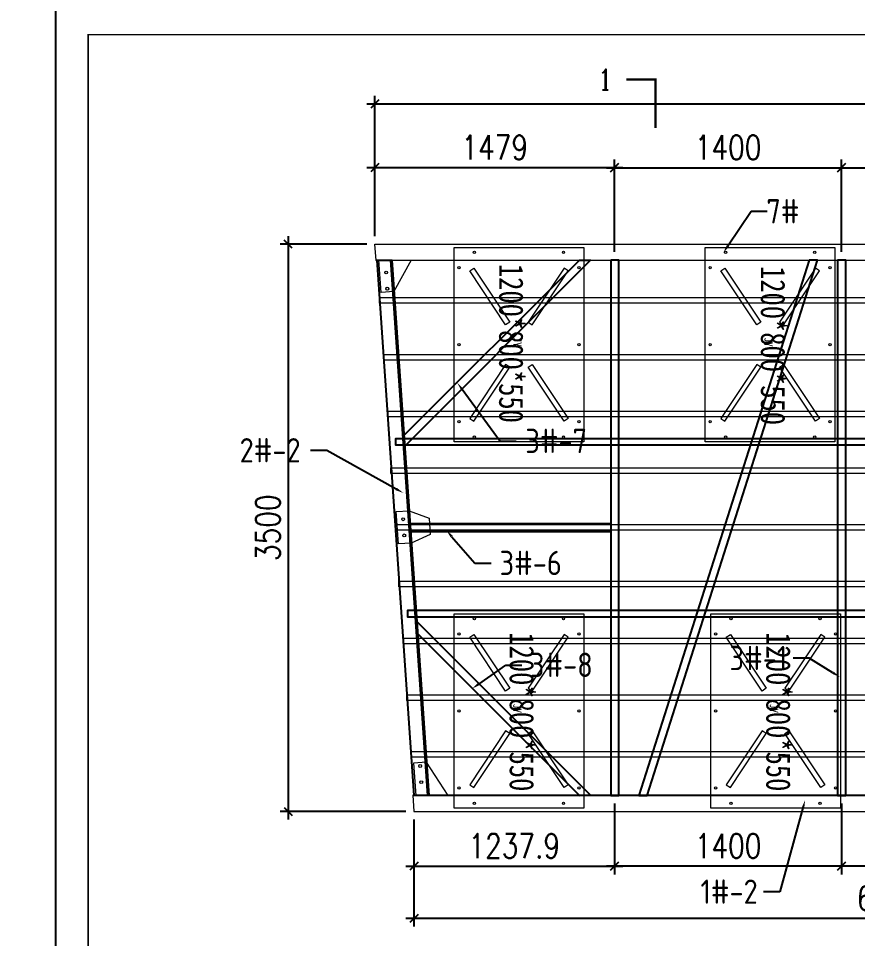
# Model space of a CAD drawing. Extents: x -259369 to -50372, y -155978 to 198088.
# Drawn here: x -64878 to -59700, y 119101 to 124778 of the extents above; entities that cross this region are included whole.
import ezdxf
from ezdxf import colors
from ezdxf.entities.mleader import LeaderData, LeaderLine
from ezdxf.math import Vec2, Vec3

# ---------------------------------------------------------------- set-up
doc = ezdxf.new("R2010")
doc.units = 0
doc.header["$LTSCALE"] = 1000
doc.header["$MEASUREMENT"] = 0
doc.linetypes.add('HIDDEN', pattern=[0.375, 0.25, -0.125])
for name, color, linetype in [('DIM_SYMB', 3, 'Continuous'), ('PUB_TEXT', 7, 'Continuous'), ('卡槽', 242, 'Continuous'), ('标注', 9, 'Continuous'), ('浮箱名称', 3, 'Continuous'), ('连接端梁', 130, 'Continuous'), ('铝横梁', 220, 'Continuous')]:
    doc.layers.add(name, color=color, linetype=linetype)
for name, color, linetype, lineweight in [('加强板', 140, 'Continuous', 18), ('浮箱', 160, 'Continuous', 20), ('虚线', 8, 'Continuous', 0), ('铝主梁', 3, 'Continuous', 9), ('铝龙骨', 7, 'Continuous', 9)]:
    doc.layers.add(name, color=color, linetype=linetype, lineweight=lineweight)
doc.styles.add('_TCH_LABEL', font='COMPLEX', dxfattribs={"bigfont": 'GBCBIG'})
doc.styles.add('HZTXT', font='txtw.shx', dxfattribs={"width": 0.8, "bigfont": 'hztxtw.shx'})
doc.styles.get("Standard").update_dxf_attribs({"font": 'gbenor.shx', "bigfont": 'gbcbig.shx'})
doc.styles.add('黑体', font='simhei.ttf', dxfattribs={"width": 0.8})
doc.dimstyles.new('DIM-50', dxfattribs={"dimscale": 50, "dimtxt": 3, "dimasz": 1, "dimexe": 1, "dimexo": 1, "dimgap": 1, "dimtad": 1, "dimdec": 1, "dimdsep": 46, "dimtxsty": 'HZTXT', "dimblk": 'OBLIQUE', "dimblk1": 'ARCHTICK', "dimblk2": 'OBLIQUE', "dimcen": 0, "dimdle": 1, "dimclrd": 9, "dimclre": 9, "dimclrt": 2, "dimadec": 1, "dimazin": 0, "dimtfac": 1, "dimtdec": 1, "dimtix": 1, "dimtmove": 2, "dimatfit": 3, "dimldrblk": 'OBLIQUE', "dimfxl": 0, "dimtolj": 1, "dimtzin": 0, "dimarcsym": 0})

# ---------------------------------------------------------------- blocks, each defined once
blk = doc.blocks.new('_Oblique')
at = {"color": 0, "linetype": 'ByBlock', "lineweight": -2}
blk.add_line((-0.5, -0.5), (0.5, 0.5), dxfattribs=at)
blk = doc.blocks.new('*D96')
at = {"layer": 'Defpoints', "color": 0, "transparency": 16777216}
for p in [(-62678.7, 123385.4, 0), (-63213.5, 119885.4), (-62437.6, 119885.4, 0)]:
    blk.add_point(p, dxfattribs=at)
at = {"layer": '标注', "color": 9, "lineweight": -2, "transparency": 16777216}
for p, q in [((-63213.5, 123435.4), (-63213.5, 119835.4)), ((-62728.7, 123385.4), (-63263.5, 123385.4)), ((-62487.6, 119885.4), (-63263.5, 119885.4))]:
    blk.add_line(p, q, dxfattribs=at)
at = {"layer": '标注', "color": 9, "lineweight": -2, "transparency": 16777216, "xscale": 50, "yscale": 50, "zscale": 50}
for p, rotation in [((-63213.5, 123385.4), 90), ((-63213.5, 119885.4), 270)]:
    blk.add_blockref('_Oblique', p, dxfattribs=dict(at, rotation=rotation))
at = {"layer": '标注', "color": 2, "transparency": 16777216, "insert": (-63338.5, 121635.4), "char_height": 150, "attachment_point": 5, "rotation": 90, "style": 'HZTXT'}
blk.add_mtext('\\A1;3500', dxfattribs=at)
blk = doc.blocks.new('_ArchTick')
at = {"color": 0, "linetype": 'ByBlock', "const_width": 0.4}
blk.add_lwpolyline([(-0.5, -0.5), (0.5, 0.5)], dxfattribs=at)
blk = doc.blocks.new('*D97')
at = {"layer": 'Defpoints', "color": 0, "transparency": 16777216}
for p in [(-59799.7, 123857.3), (-61199.7, 123287.4), (-59799.7, 123287.4)]:
    blk.add_point(p, dxfattribs=at)
at = {"layer": '标注', "color": 9, "lineweight": -2, "transparency": 16777216}
for p, q in [((-61199.7, 123337.4), (-61199.7, 123907.3)), ((-59799.7, 123337.4), (-59799.7, 123907.3)), ((-61249.7, 123857.3), (-59749.7, 123857.3))]:
    blk.add_line(p, q, dxfattribs=at)
at = {"layer": '标注', "color": 9, "lineweight": -2, "transparency": 16777216, "xscale": 50, "yscale": 50, "zscale": 50, "rotation": 180}
blk.add_blockref('_Oblique', (-61199.7, 123857.3), dxfattribs=at)
at = {"layer": '标注', "color": 9, "lineweight": -2, "transparency": 16777216, "xscale": 50, "yscale": 50, "zscale": 50}
blk.add_blockref('_Oblique', (-59799.7, 123857.3), dxfattribs=at)
at = {"layer": '标注', "color": 2, "transparency": 16777216, "insert": (-60499.7, 123982.3), "char_height": 150, "attachment_point": 5, "style": 'HZTXT'}
blk.add_mtext('\\A1;1400', dxfattribs=at)
blk = doc.blocks.new('*D98')
at = {"layer": 'Defpoints', "color": 0, "transparency": 16777216}
for p in [(-58399.7, 123857.3), (-59799.7, 123287.4), (-58399.7, 123287.4)]:
    blk.add_point(p, dxfattribs=at)
at = {"layer": '标注', "color": 9, "lineweight": -2, "transparency": 16777216}
for p, q in [((-59799.7, 123337.4), (-59799.7, 123907.3)), ((-58399.7, 123337.4), (-58399.7, 123907.3)), ((-59849.7, 123857.3), (-58349.7, 123857.3))]:
    blk.add_line(p, q, dxfattribs=at)
at = {"layer": '标注', "color": 9, "lineweight": -2, "transparency": 16777216, "xscale": 50, "yscale": 50, "zscale": 50, "rotation": 180}
blk.add_blockref('_Oblique', (-59799.7, 123857.3), dxfattribs=at)
at = {"layer": '标注', "color": 9, "lineweight": -2, "transparency": 16777216, "xscale": 50, "yscale": 50, "zscale": 50}
blk.add_blockref('_Oblique', (-58399.7, 123857.3), dxfattribs=at)
at = {"layer": '标注', "color": 2, "transparency": 16777216, "insert": (-59099.7, 123982.3), "char_height": 150, "attachment_point": 5, "style": 'HZTXT'}
blk.add_mtext('\\A1;1400', dxfattribs=at)
blk = doc.blocks.new('*D100')
at = {"layer": 'Defpoints', "color": 0, "transparency": 16777216}
for p in [(-62678.7, 124250), (-62678.7, 123385.4), (-54120.7, 123385.4)]:
    blk.add_point(p, dxfattribs=at)
at = {"layer": '标注', "color": 9, "lineweight": -2, "transparency": 16777216}
for p, q in [((-62678.7, 123435.4), (-62678.7, 124300)), ((-54120.7, 123435.4), (-54120.7, 124300)), ((-54070.7, 124250), (-62728.7, 124250))]:
    blk.add_line(p, q, dxfattribs=at)
at = {"layer": '标注', "color": 9, "lineweight": -2, "transparency": 16777216, "xscale": 50, "yscale": 50, "zscale": 50, "rotation": 180}
blk.add_blockref('_Oblique', (-62678.7, 124250), dxfattribs=at)
at = {"layer": '标注', "color": 9, "lineweight": -2, "transparency": 16777216, "xscale": 50, "yscale": 50, "zscale": 50}
blk.add_blockref('_Oblique', (-54120.7, 124250), dxfattribs=at)
at = {"layer": '标注', "color": 2, "transparency": 16777216, "insert": (-58399.7, 124375), "char_height": 150, "attachment_point": 5, "style": 'HZTXT'}
blk.add_mtext('\\A1;8558', dxfattribs=at)
blk = doc.blocks.new('*D101')
at = {"layer": 'Defpoints', "color": 0, "transparency": 16777216}
for p in [(-62678.7, 123857.3), (-62678.7, 123385.4), (-61199.7, 123287.4)]:
    blk.add_point(p, dxfattribs=at)
at = {"layer": '标注', "color": 9, "lineweight": -2, "transparency": 16777216}
for p, q in [((-62678.7, 123435.4), (-62678.7, 123907.3)), ((-61199.7, 123337.4), (-61199.7, 123907.3)), ((-61149.7, 123857.3), (-62728.7, 123857.3))]:
    blk.add_line(p, q, dxfattribs=at)
at = {"layer": '标注', "color": 9, "lineweight": -2, "transparency": 16777216, "xscale": 50, "yscale": 50, "zscale": 50, "rotation": 180}
blk.add_blockref('_Oblique', (-62678.7, 123857.3), dxfattribs=at)
at = {"layer": '标注', "color": 9, "lineweight": -2, "transparency": 16777216, "xscale": 50, "yscale": 50, "zscale": 50}
blk.add_blockref('_Oblique', (-61199.7, 123857.3), dxfattribs=at)
at = {"layer": '标注', "color": 2, "transparency": 16777216, "insert": (-61939.2, 123982.3), "char_height": 150, "attachment_point": 5, "style": 'HZTXT'}
blk.add_mtext('\\A1;1479', dxfattribs=at)
blk = doc.blocks.new('*D102')
at = {"layer": 'Defpoints', "color": 0, "transparency": 16777216}
for p in [(-62437.6, 119885.4), (-56408.4, 119885.4), (-62437.6, 119224.6)]:
    blk.add_point(p, dxfattribs=at)
at = {"layer": '标注', "color": 9, "lineweight": -2, "transparency": 16777216}
for p, q in [((-62437.6, 119835.4), (-62437.6, 119174.6)), ((-56408.4, 119835.4), (-56408.4, 119174.6)), ((-56358.4, 119224.6), (-62487.6, 119224.6))]:
    blk.add_line(p, q, dxfattribs=at)
at = {"layer": '标注', "color": 9, "lineweight": -2, "transparency": 16777216, "xscale": 50, "yscale": 50, "zscale": 50}
for p, rotation in [((-62437.6, 119224.6), 179.9999999898094), ((-56408.4, 119224.6), 359.9999999898094)]:
    blk.add_blockref('_Oblique', p, dxfattribs=dict(at, rotation=rotation))
at = {"layer": '标注', "color": 2, "transparency": 16777216, "insert": (-59423, 119349.6), "char_height": 150, "attachment_point": 5, "rotation": 360, "style": 'HZTXT'}
blk.add_mtext('\\A1;6029.2', dxfattribs=at)
blk = doc.blocks.new('*D107')
at = {"layer": 'Defpoints', "color": 0, "transparency": 16777216}
for p in [(-61199.7, 119983.4), (-62437.6, 119885.4), (-61199.7, 119547.3)]:
    blk.add_point(p, dxfattribs=at)
at = {"layer": '标注', "color": 9, "lineweight": -2, "transparency": 16777216}
for p, q in [((-61199.7, 119933.4), (-61199.7, 119497.3)), ((-62437.6, 119835.4), (-62437.6, 119497.3)), ((-62487.6, 119547.3), (-61149.7, 119547.3))]:
    blk.add_line(p, q, dxfattribs=at)
at = {"layer": '标注', "color": 9, "lineweight": -2, "transparency": 16777216, "xscale": 50, "yscale": 50, "zscale": 50, "rotation": 180}
blk.add_blockref('_Oblique', (-62437.6, 119547.3), dxfattribs=at)
at = {"layer": '标注', "color": 9, "lineweight": -2, "transparency": 16777216, "xscale": 50, "yscale": 50, "zscale": 50}
blk.add_blockref('_Oblique', (-61199.7, 119547.3), dxfattribs=at)
at = {"layer": '标注', "color": 2, "transparency": 16777216, "insert": (-61818.7, 119672.3), "char_height": 150, "attachment_point": 5, "style": 'HZTXT'}
blk.add_mtext('\\A1;1237.9', dxfattribs=at)
blk = doc.blocks.new('*D109')
at = {"layer": 'Defpoints', "color": 0, "transparency": 16777216}
for p in [(-59799.7, 119983.4), (-58399.7, 119983.4), (-59799.7, 119547.3)]:
    blk.add_point(p, dxfattribs=at)
at = {"layer": '标注', "color": 9, "lineweight": -2, "transparency": 16777216}
for p, q in [((-59799.7, 119933.4), (-59799.7, 119497.3)), ((-58399.7, 119933.4), (-58399.7, 119497.3)), ((-58349.7, 119547.3), (-59849.7, 119547.3))]:
    blk.add_line(p, q, dxfattribs=at)
at = {"layer": '标注', "color": 9, "lineweight": -2, "transparency": 16777216, "xscale": 50, "yscale": 50, "zscale": 50, "rotation": 180}
blk.add_blockref('_Oblique', (-59799.7, 119547.3), dxfattribs=at)
at = {"layer": '标注', "color": 9, "lineweight": -2, "transparency": 16777216, "xscale": 50, "yscale": 50, "zscale": 50}
blk.add_blockref('_Oblique', (-58399.7, 119547.3), dxfattribs=at)
at = {"layer": '标注', "color": 2, "transparency": 16777216, "insert": (-59099.7, 119672.3), "char_height": 150, "attachment_point": 5, "style": 'HZTXT'}
blk.add_mtext('\\A1;1400', dxfattribs=at)
blk = doc.blocks.new('*D110')
at = {"layer": 'Defpoints', "color": 0, "transparency": 16777216}
for p in [(-61199.7, 119983.4), (-59799.7, 119983.4), (-61199.7, 119547.3)]:
    blk.add_point(p, dxfattribs=at)
at = {"layer": '标注', "color": 9, "lineweight": -2, "transparency": 16777216}
for p, q in [((-61199.7, 119933.4), (-61199.7, 119497.3)), ((-59799.7, 119933.4), (-59799.7, 119497.3)), ((-59749.7, 119547.3), (-61249.7, 119547.3))]:
    blk.add_line(p, q, dxfattribs=at)
at = {"layer": '标注', "color": 9, "lineweight": -2, "transparency": 16777216, "xscale": 50, "yscale": 50, "zscale": 50, "rotation": 180}
blk.add_blockref('_Oblique', (-61199.7, 119547.3), dxfattribs=at)
at = {"layer": '标注', "color": 9, "lineweight": -2, "transparency": 16777216, "xscale": 50, "yscale": 50, "zscale": 50}
blk.add_blockref('_Oblique', (-59799.7, 119547.3), dxfattribs=at)
at = {"layer": '标注', "color": 2, "transparency": 16777216, "insert": (-60499.7, 119672.3), "char_height": 150, "attachment_point": 5, "style": 'HZTXT'}
blk.add_mtext('\\A1;1400', dxfattribs=at)
blk = doc.blocks.new('A$C0D8A069B')
at = {"layer": '加强板'}
blk.add_lwpolyline([(80, -100), (0, -100), (0, 100), (80, 100), (200, 44.9), (200, -55.1), (80, -100)], dxfattribs=at)
for centre in [(40, 50), (40, -50)]:
    blk.add_circle(centre, 9, dxfattribs=at)
blk = doc.blocks.new('$matou$00000186')
for points in [[(-600, 400), (600, 400), (600, -400), (-600, -400)], [(-455.8, 303.8), (-472.4, 278.9), (-139.6, 57), (-122.9, 82)], [(455.8, 303.8), (472.4, 278.9), (139.6, 57), (122.9, 82)], [(-455.8, -303.8), (-472.4, -278.9), (-139.6, -57), (-122.9, -82)], [(455.8, -303.8), (472.4, -278.9), (139.6, -57), (122.9, -82)]]:
    blk.add_lwpolyline(points, close=True)
for centre in [(-475, 370), (0, 370), (475, 370), (-570, 275), (570, 275), (-570, -275), (570, -275), (-475, -370), (0, -370), (475, -370)]:
    blk.add_circle(centre, 7)
at = {"layer": 'PUB_TEXT', "style": '黑体', "width": 0.8}
blk.add_text('JY', height=52.57, dxfattribs=at).set_placement((-44.4, -35.3))
blk = doc.blocks.new('*U23')
at = {"layer": '浮箱', "rotation": 270}
blk.add_blockref('$matou$00000186', (0, 0), dxfattribs=at)
blk = doc.blocks.new('*U24')
at = {"color": 0, "linetype": 'ByBlock', "lineweight": -2, "transparency": 16777216}
for p in [(0, 0), (1550, 0), (3100, 0), (4650, 0), (6200, 0)]:
    blk.add_blockref('*U23', p, dxfattribs=at)
blk = doc.blocks.new('*U21')
at = {"layer": '浮箱', "rotation": 270}
blk.add_blockref('$matou$00000186', (0, 0), dxfattribs=at)
blk = doc.blocks.new('*U22')
at = {"color": 0, "linetype": 'ByBlock', "lineweight": -2, "transparency": 16777216}
for p in [(0, 0), (1583.3, 0), (3166.7, 0), (4750, 0)]:
    blk.add_blockref('*U21', p, dxfattribs=at)
blk = doc.blocks.new('m4')
at = {"layer": '加强板', "color": 5, "elevation": 0}
for points in [[(109304.9, 18012.8), (109504.9, 18012.8), (109398.4, 17818.8), (109318.6, 17813.3)], [(117753.4, 18012.8), (117513.4, 18012.8), (117555.2, 17855.7), (117622.1, 17811.9)], [(109532.4, 14708.8), (109732.4, 14708.8), (109598.5, 14913.9), (109518.7, 14908.4)], [(115594, 14708.8), (115394, 14708.8), (115636.5, 14920), (115703.4, 14876.3)]]:
    blk.add_lwpolyline(points, close=True, dxfattribs=at)
at = {"layer": '加强板', "color": 5}
for centre in [(109350.3, 17935.8, 0), (117654.3, 17934.3, 0), (109357.2, 17836, 0), (117599.6, 17850.6, 0), (109559.9, 14891.2, 0), (115659, 14881.4, 0), (109566.8, 14791.4, 0), (115604.3, 14797.7, 0)]:
    blk.add_circle(centre, 9, dxfattribs=at)
at = {"layer": '卡槽', "color": 22, "ltscale": 5000, "elevation": 0}
for points in [[(116982, 16910.8), (116982, 16870.8), (109409.4, 16870.8), (109409.4, 16910.8)], [(116297, 15810.9), (116297, 15850.9), (109482, 15850.9), (109482, 15810.9)]]:
    blk.add_lwpolyline(points, close=True, dxfattribs=at)
at = {"layer": '虚线', "color": 1, "linetype": 'HIDDEN', "ltscale": 300}
for p, q in [((109287.2, 18012.8, 0), (117774.5, 18012.8, 0)), ((109374.9, 18012.8, 0), (109602.6, 14708.8, 0)), ((117669.9, 18012.8, 0), (115510.4, 14708.8, 0)), ((109514.9, 14708.8, 0), (115614.9, 14708.8, 0))]:
    blk.add_line(p, q, dxfattribs=at)
at = {"layer": '连接端梁', "elevation": 0}
for points in [[(109522.4, 14708.8), (109294.8, 18012.8), (109385, 18012.8), (109612.6, 14708.8)], [(115606, 14708.8), (117765.5, 18012.8), (117658, 18012.8), (115498.4, 14708.8)]]:
    blk.add_lwpolyline(points, close=True, dxfattribs=at)
at = {"layer": '铝主梁', "color": 3, "elevation": 0}
blk.add_lwpolyline([(117767.9, 18010.8), (109287.9, 18010.8), (109280.5, 18110.8), (117838.5, 18110.8)], dxfattribs=at)
blk.add_lwpolyline([(109521.6, 14610.9), (115550.9, 14610.8), (115621.5, 14710.8), (109514.2, 14710.8)], close=True, dxfattribs=at)
for name, p in [('*U24', (110169.4, 17490.8, 0)), ('*U22', (110169.4, 15230.9, 0))]:
    blk.add_blockref(name, p)
at = {"xscale": -0.9999999999999998, "rotation": 326.8307301158137}
blk.add_blockref('A$C0D8A069B', (116662.6, 16343.7, 0), dxfattribs=at)
at = {"rotation": 3.941284033268662}
blk.add_blockref('A$C0D8A069B', (109418.6, 16360.8, 0), dxfattribs=at)
blk = doc.blocks.new('rgthtyjyuk')
blk.add_lwpolyline([(0, 0), (420, 0), (420, 297), (0, 297)], close=True)

msp = doc.modelspace()

# ---------------------------------------------------------------- linework, layer by layer
at = {"layer": 'DIM_SYMB', "const_width": 15}
msp.add_lwpolyline([(-61127.47, 124401.01), (-60947.47, 124401.01), (-60947.47, 124101.01)], dxfattribs=at)
at = {"layer": '加强板', "color": 5}
for points in [[(-62654.35, 123287.4), (-62454.35, 123287.4), (-62560.79, 123093.38), (-62640.6, 123087.88)], [(-62426.81, 119983.4), (-62226.82, 119983.4), (-62360.75, 120188.43), (-62440.56, 120182.93)]]:
    msp.add_lwpolyline(points, close=True, dxfattribs=at)
for centre in [(-62608.95, 123210.34), (-62602.07, 123110.58), (-62399.28, 120165.72), (-62392.41, 120065.96)]:
    msp.add_circle(centre, 9, dxfattribs=at)
at = {"layer": '虚线', "color": 1, "linetype": 'HIDDEN', "ltscale": 300}
for p, q in [((-62671.99, 123287.4), (-54184.76, 123287.4)), ((-62584.28, 123287.4), (-62356.65, 119983.4)), ((-62444.36, 119983.4), (-56344.3, 119983.4))]:
    msp.add_line(p, q, dxfattribs=at)
at = {"layer": '连接端梁', "color": 0}
for points, const_width in [([(-64647.44, 124878.46), (-50377.38, 124878.46), (-50377.38, 113915.74), (-64647.44, 113915.74)], 10), ([(-64447.44, 124678.46), (-50577.38, 124678.46), (-50577.38, 114115.74), (-64447.44, 114115.74)], 9)]:
    msp.add_lwpolyline(points, close=True, dxfattribs=dict(at, const_width=const_width))
at = {"layer": '连接端梁'}
msp.add_lwpolyline([(-62436.84, 119983.4), (-62664.47, 123287.4), (-62574.26, 123287.4), (-62346.62, 119983.4)], close=True, dxfattribs=at)
at = {"layer": '铝横梁', "color": 243}
for points in [[(-62499.64, 122204.36), (-61416.61, 123287.4), (-61347.32, 123285.99), (-62493.85, 122139.44)], [(-61223.73, 123287.4), (-61223.73, 119983.4), (-61173.73, 119983.4), (-61173.73, 123287.4)], [(-59999.09, 123287.4), (-61050.72, 119983.4), (-60998.45, 119982.8), (-59946.83, 123286.8)], [(-59823.73, 123287.4), (-59823.73, 119983.4), (-59773.73, 119983.4), (-59773.73, 123287.4)], [(-62415.44, 120982.25), (-61416.63, 119983.42), (-61347.33, 119984.83), (-62419.05, 121056.57)]]:
    msp.add_lwpolyline(points, close=True, dxfattribs=at)
at = {"layer": '铝横梁', "color": 243, "elevation": 0}
msp.add_lwpolyline([(-62462.09, 121661.38), (-61223.74, 121661.39), (-61223.74, 121611.39), (-62458.79, 121611.38)], close=True, dxfattribs=at)
at = {"layer": '铝龙骨', "color": 0}
for points in [[(-62650.74, 123020.4), (-62650.74, 123055.4), (-54372.74, 123055.4), (-54372.74, 123020.4)], [(-62620.74, 122670.4), (-62620.74, 122705.4), (-54597.74, 122705.4), (-54597.74, 122670.4)], [(-62600.74, 122320.4), (-62600.74, 122355.4), (-54827.74, 122355.4), (-54827.74, 122320.4)], [(-62580.74, 121970.4), (-62580.74, 122005.4), (-55052.74, 122005.4), (-55052.74, 121970.4)], [(-62550.74, 121620.4), (-62550.74, 121655.4), (-55292.74, 121655.4), (-55292.74, 121620.4)], [(-62530.74, 121270.4), (-62530.74, 121305.4), (-55522.74, 121305.4), (-55522.74, 121270.4)], [(-62500.74, 120920.4), (-62500.74, 120955.4), (-55752.74, 120955.4), (-55752.74, 120920.4)], [(-62480.74, 120570.4), (-62480.74, 120605.4), (-55982.74, 120605.4), (-55982.74, 120570.4)], [(-62455.74, 120220.4), (-62455.74, 120255.4), (-56202.74, 120255.4), (-56202.74, 120220.4)]]:
    msp.add_lwpolyline(points, close=True, dxfattribs=at)

# ---------------------------------------------------------------- block references
at = {"xscale": 101.4564080218939, "yscale": 101.4564080218939, "zscale": 101.4564080218939}
msp.add_blockref('rgthtyjyuk', (-107259.13, 97501.51), dxfattribs=at)
msp.add_blockref('m4', (-171959.22, 105274.56, 0))
at = {"rotation": 3.941284033268658}
msp.add_blockref('A$C0D8A069B', (-62540.63, 121635.4), dxfattribs=at)

# ---------------------------------------------------------------- texts
at = {"layer": 'PUB_TEXT', "color": 7, "style": '_TCH_LABEL', "width": 0.705882}
msp.add_text('1', height=127.5, dxfattribs=at).set_placement((-61296.75, 124337.26))
at = {"layer": '浮箱名称', "style": '黑体', "width": 0.8}
for p in [(-61911.75, 123263.44), (-60296.71, 123250.42, 0), (-61846.71, 120990.45, 0), (-60263.38, 120990.45, 0)]:
    msp.add_text('1200*800*550', height=150.211, rotation=270, dxfattribs=at).set_placement(p)

# ---------------------------------------------------------------- dimensions: what is measured, and where the dimension line sits
at = {"layer": '标注'}
for base, p1, p2, picture, middle in [((-62678.74, 124250), (-54120.71, 123385.4), (-62678.74, 123385.4), '*D100', (-58399.73, 124375)), ((-62678.74, 123857.31), (-61199.73, 123287.4), (-62678.74, 123385.4), '*D101', (-61939.24, 123982.31)), ((-59799.73, 123857.31), (-61199.73, 123287.4), (-59799.73, 123287.4), '*D97', (-60499.73, 123982.31)), ((-58399.73, 123857.31), (-59799.73, 123287.4), (-58399.73, 123287.4), '*D98', (-59099.73, 123982.31))]:
    dim = msp.add_linear_dim(base=base, p1=p1, p2=p2, dimstyle='DIM-50', dxfattribs=at)
    dim.commit()
    dim.dimension.update_dxf_attribs({"geometry": picture, "text_midpoint": middle})
for base, p1, p2, angle, picture, middle in [((-63213.52, 119885.4, 0), (-62678.74, 123385.4), (-62437.6, 119885.4), 90, '*D96', (-63338.52, 121635.4, 0)), ((-61199.73, 119547.31), (-62437.6, 119885.4), (-61199.73, 119983.4), 180, '*D107', (-61818.67, 119672.31)), ((-61199.73, 119547.31), (-59799.73, 119983.4), (-61199.73, 119983.4), 180, '*D110', (-60499.73, 119672.31)), ((-59799.73, 119547.31), (-58399.73, 119983.4), (-59799.73, 119983.4), 180, '*D109', (-59099.73, 119672.31))]:
    dim = msp.add_linear_dim(base=base, p1=p1, p2=p2, angle=angle, dimstyle='DIM-50', dxfattribs=at)
    dim.commit()
    dim.dimension.update_dxf_attribs({"geometry": picture, "text_midpoint": middle})
dim = msp.add_aligned_dim(p1=(-56408.37, 119885.4), p2=(-62437.6, 119885.4), distance=660.82, dimstyle='DIM-50', dxfattribs=at)
dim.commit()
dim.dimension.update_dxf_attribs({"geometry": '*D102', "text_midpoint": (-59422.99, 119349.58)})

# ---------------------------------------------------------------- leaders
at = {"layer": '标注', "color": 6, "linetype": 'ByBlock'}
ml = msp.add_multileader_mtext('Standard', dxfattribs=at)
ml.set_content('7#', color=6)
ml.set_leader_properties()
ml.build(insert=Vec2(0, 0))
ml.multileader.update_dxf_attribs({"dogleg_length": 100, "arrow_head_size": 50})
ctx = ml.context
ctx.base_point, ctx.char_height, ctx.arrow_head_size, ctx.landing_gap_size, ctx.plane_origin = Vec3(-60257.35, 123588.01), 150, 50, 35.88, Vec3(-60039.25, 112986.77)
ctx.text_align_type = 2
notes = []
notes.append((ctx, [(0, (1, 1, 0), (-60357.35, 123588.01), (1, 0), 100, [(0, [(-60528.48, 123332.69)], 0, [])])]))
ctx.mtext.insert, ctx.mtext.width, ctx.mtext.defined_height, ctx.mtext.alignment, ctx.mtext.flow_direction = Vec3(-60058.97, 123663.01), 445.8704, 72.4, 3, 5
ml = msp.add_multileader_mtext('Standard', dxfattribs=at)
ml.set_content('3#-7', color=6)
ml.set_leader_properties()
ml.build(insert=Vec2(0, 0))
ml.multileader.update_dxf_attribs({"dogleg_length": 100, "arrow_head_size": 50})
ctx = ml.context
ctx.base_point, ctx.char_height, ctx.arrow_head_size, ctx.landing_gap_size, ctx.plane_origin = Vec3(-61806.13, 122170.22, 0), 150, 50, 35.88, Vec3(-61863.15, 112149.58, 0)
ctx.text_align_type = 2
notes.append((ctx, [(0, (1, 1, 0), (-61906.13, 122170.22, 0), (1, 0), 100, [(0, [(-62170.21, 122530.11, 0)], 0, [])])]))
ctx.mtext.insert, ctx.mtext.width, ctx.mtext.defined_height, ctx.mtext.alignment, ctx.mtext.flow_direction = Vec3(-61369.16, 122246.55, 0), 445.8704, 72.4, 3, 5
ml = msp.add_multileader_mtext('Standard', dxfattribs=at)
ml.set_content('2#-2', color=6)
ml.set_leader_properties()
ml.build(insert=Vec2(0, 0))
ml.multileader.update_dxf_attribs({"dogleg_length": 100, "arrow_head_size": 50})
ctx = ml.context
ctx.base_point, ctx.char_height, ctx.arrow_head_size, ctx.landing_gap_size, ctx.plane_origin = Vec3(-63495.05, 122112.43, 0), 150, 50, 35.88, Vec3(-62385.4, 113790.43, 0)
notes.append((ctx, [(1, (1, 1, 0), (-62975.12, 122112.43, 0), (-1, 0), 100, [(0, [(-62502.67, 121849.99, 0)], 0, [])])]))
ctx.mtext.insert, ctx.mtext.width, ctx.mtext.flow_direction = Vec3(-63513.21, 122188.71, 0), 207.6057, 5
ml = msp.add_multileader_mtext('Standard', dxfattribs=at)
ml.set_content('3#-6', color=6)
ml.set_leader_properties()
ml.build(insert=Vec2(0, 0))
ml.multileader.update_dxf_attribs({"dogleg_length": 100, "arrow_head_size": 50})
ctx = ml.context
ctx.base_point, ctx.char_height, ctx.arrow_head_size, ctx.landing_gap_size, ctx.plane_origin = Vec3(-61961.83, 121417.23), 150, 50, 35.88, Vec3(-62018.84, 111396.59)
ctx.text_align_type = 2
notes.append((ctx, [(0, (1, 1, 0), (-62061.83, 121417.23), (1, 0), 100, [(0, [(-62238.05, 121620.4)], 0, [])])]))
ctx.mtext.insert, ctx.mtext.width, ctx.mtext.defined_height, ctx.mtext.alignment, ctx.mtext.flow_direction = Vec3(-61524.96, 121493.56), 445.8704, 72.4, 3, 5
ml = msp.add_multileader_mtext('Standard', dxfattribs=at)
ml.set_content('3#-1', color=6)
ml.set_leader_properties()
ml.build(insert=Vec2(0, 0))
ml.multileader.update_dxf_attribs({"dogleg_length": 100, "arrow_head_size": 50})
ctx = ml.context
ctx.base_point, ctx.char_height, ctx.arrow_head_size, ctx.landing_gap_size, ctx.plane_origin = Vec3(-60482.84, 120830.4), 150, 50, 35.88, Vec3(-59799.17, 110368.9)
ctx.text_align_type = 2
notes.append((ctx, [(1, (1, 1, 0), (-59998.58, 120830.4), (-1, 0), 100, [(0, [(-59809.4, 120714.82)], 0, [])])]))
ctx.mtext.insert, ctx.mtext.width, ctx.mtext.defined_height, ctx.mtext.alignment, ctx.mtext.flow_direction = Vec3(-60134.46, 120906.73), 445.8704, 72.4, 3, 5
ml = msp.add_multileader_mtext('Standard', dxfattribs=at)
ml.set_content('3#-8', color=6)
ml.set_leader_properties()
ml.build(insert=Vec2(0, 0))
ml.multileader.update_dxf_attribs({"dogleg_length": 100, "arrow_head_size": 50})
ctx = ml.context
ctx.base_point, ctx.char_height, ctx.arrow_head_size, ctx.landing_gap_size, ctx.plane_origin = Vec3(-61771.28, 120788.39, 0), 150, 50, 35.88, Vec3(-61828.3, 110767.75, 0)
ctx.text_align_type = 2
notes.append((ctx, [(0, (1, 1, 0), (-61871.28, 120788.39, 0), (1, 0), 100, [(0, [(-62079.17, 120642.83, 0)], 0, [])])]))
ctx.mtext.insert, ctx.mtext.width, ctx.mtext.defined_height, ctx.mtext.alignment, ctx.mtext.flow_direction = Vec3(-61334.01, 120864.72, 0), 445.8704, 72.4, 3, 5
ml = msp.add_multileader_mtext('Standard', dxfattribs=at)
ml.set_content('1#-2', color=6)
ml.set_leader_properties()
ml.build(insert=Vec2(0, 0))
ml.multileader.update_dxf_attribs({"dogleg_length": 100, "arrow_head_size": 50})
ctx = ml.context
ctx.base_point, ctx.char_height, ctx.arrow_head_size, ctx.landing_gap_size, ctx.plane_origin = Vec3(-60672.28, 119389.17), 150, 50, 35.88, Vec3(-59902.6, 131244.59)
ctx.text_align_type = 2
notes.append((ctx, [(1, (1, 1, 0), (-60180.52, 119389.17), (-1, 0), 100, [(0, [(-60023.93, 119954.92)], 0, [])])]))
ctx.mtext.insert, ctx.mtext.width, ctx.mtext.defined_height, ctx.mtext.alignment, ctx.mtext.flow_direction = Vec3(-60316.4, 119465.45), 445.8704, 72.4, 3, 5
for ctx, leaders in notes:
    for number, flags, end, landing, length, lines in leaders:
        leader = LeaderData()
        leader.index, (leader.has_last_leader_line, leader.has_dogleg_vector, leader.attachment_direction) = number, flags
        leader.last_leader_point, leader.dogleg_vector, leader.dogleg_length = Vec3(end), Vec3(landing), length
        for number, points, colour, breaks in lines:
            line = LeaderLine()
            line.index, line.vertices, line.color, line.breaks = number, Vec3.list(points), colors.encode_raw_color(colour), breaks
            leader.lines.append(line)
        ctx.leaders.append(leader)

doc.saveas('drawing.dxf')
